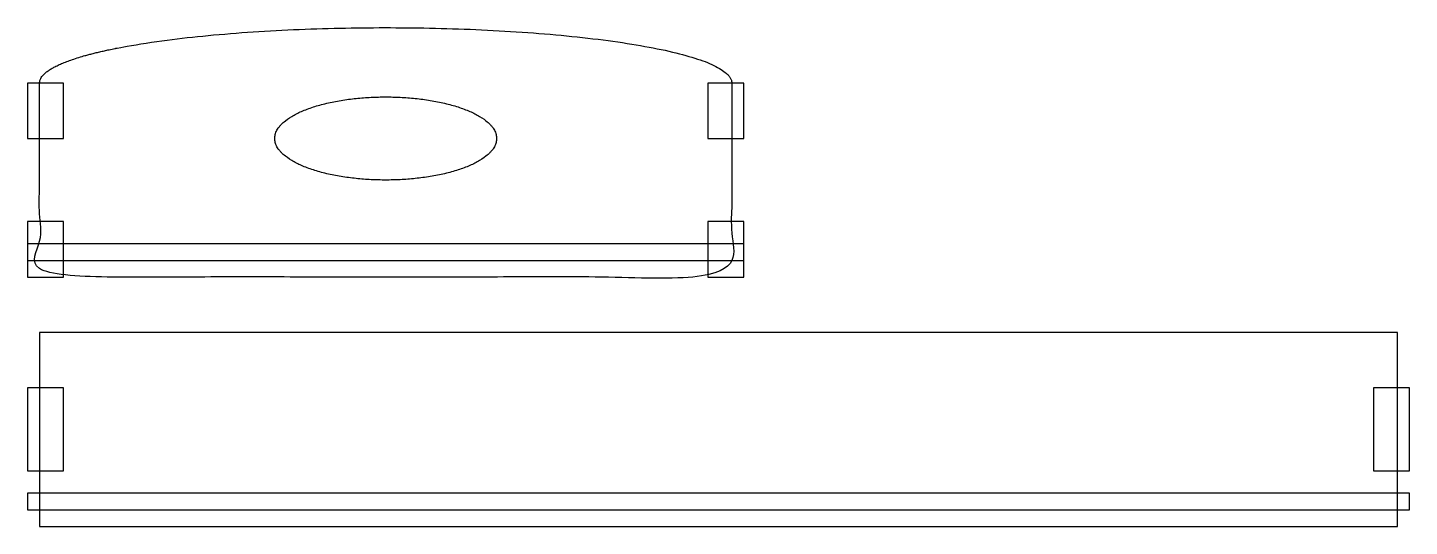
# Model space of a CAD drawing. Header units: millimetres. Extents: x -0.2 to 24.7, y 0 to 9.
import ezdxf

# ---------------------------------------------------------------- set-up
doc = ezdxf.new("R2010")
doc.units = ezdxf.units.MM
doc.header["$MEASUREMENT"] = 0
doc.layers.add('Default', color=18, linetype='Continuous', true_color=0x000000)

msp = doc.modelspace()

# ---------------------------------------------------------------- linework, layer by layer
at = {"layer": 'Default'}
for points in [[(-0.215, 7), (0.43, 7), (0.43, 8), (-0.215, 8), (-0.215, 7)], [(12.05, 7), (12.695, 7), (12.695, 8), (12.05, 8), (12.05, 7)], [(-0.215, 4.5), (0.43, 4.5), (0.43, 5.5), (-0.215, 5.5), (-0.215, 4.5)], [(12.05, 4.5), (12.695, 4.5), (12.695, 5.5), (12.05, 5.5), (12.05, 4.5)], [(-0.215, 4.8), (12.695, 4.8), (12.695, 5.1), (-0.215, 5.1), (-0.215, 4.8)], [(0, 0), (24.48, 0), (24.48, 3.5), (0, 3.5), (0, 0)], [(-0.215, 1), (0.43, 1), (0.43, 2.5), (-0.215, 2.5), (-0.215, 1)], [(24.05, 1), (24.695, 1), (24.695, 2.5), (24.05, 2.5), (24.05, 1)], [(-0.215, 0.3), (24.695, 0.3), (24.695, 0.6), (-0.215, 0.6), (-0.215, 0.3)]]:
    msp.add_lwpolyline(points, dxfattribs=at)
for points, weights, knots in [([(12.48, 8), (12.48, 9), (6.24, 9), (0, 9), (0, 8), (0, 6.25), (0, 4.5), (6.24, 4.5), (12.48, 4.5), (12.48, 6.25), (12.48, 8)], [1, 0.707106781187, 1, 0.707106781187, 1, 1, 1, 1, 1, 1, 1], [0, 0, 0, 1.570796, 1.570796, 3.141593, 3.141593, 4.141593, 4.141593, 5.141593, 5.141593, 6.141592, 6.141592, 6.141592]), ([(8.24, 7), (8.24, 7.75), (6.24, 7.75), (4.24, 7.75), (4.24, 7), (4.24, 6.25), (6.24, 6.25), (8.24, 6.25), (8.24, 7)], [1, 0.707106781187, 1, 0.707106781187, 1, 0.707106781187, 1, 0.707106781187, 1], [0, 0, 0, 1.570796, 1.570796, 3.141593, 3.141593, 4.712389, 4.712389, 6.283185, 6.283185, 6.283185])]:
    msp.add_rational_spline(points, weights, degree=2, knots=knots, dxfattribs=at)

doc.saveas('drawing.dxf')
